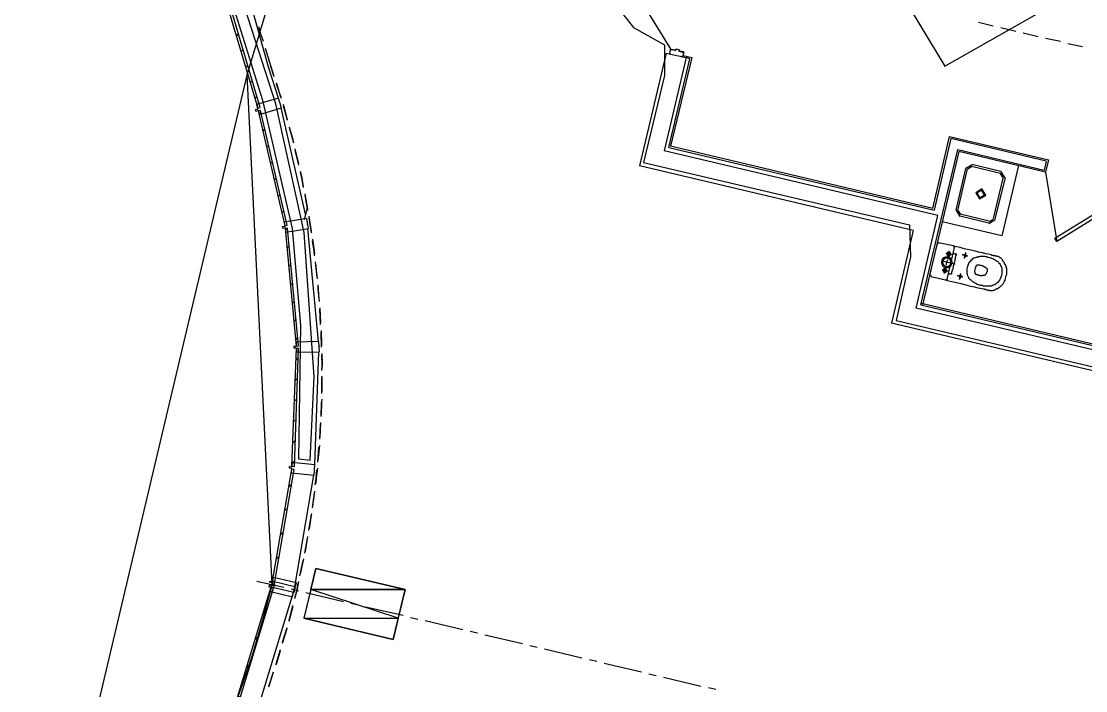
# Model space of a CAD drawing. Header units: feet. Extents: x -84 to 198, y -22 to 181.
# Drawn here: x 21 to 55.75, y 93.29 to 115.14 of the extents above; entities that cross this region are included whole.
import ezdxf

# ---------------------------------------------------------------- set-up
doc = ezdxf.new("R2010")
doc.units = ezdxf.units.FT
for name, color, linetype in [('A-AREA-COMUN', 252, 'CONTINUOUS'), ('A-LINEA', 7, 'CONTINUOUS'), ('A-MURO-CONCRETO', 8, 'CONTINUOUS')]:
    doc.layers.add(name, color=color, linetype=linetype)

msp = doc.modelspace()

# ---------------------------------------------------------------- linework, layer by layer
at = {"layer": 'A-AREA-COMUN'}
for points in [[(27.792, 116.0533), (28.88, 112.5689), (29.84, 108.3733), (30.112, 105.2089), (30.048, 100.8533), (30.432, 100.8178), (30.56, 103.5378), (30.24, 108.2489), (29.312, 112.4444), (28.192, 115.9289)], [(40.352, 115.7333), (40.992, 114.9333), (42, 114.3644), (42, 113.3689), (41.312, 110.5244), (50, 108.4978), (50.032, 107.4489), (49.568, 105.3689), (66.912, 101.2978)]]:
    msp.add_lwpolyline(points, dxfattribs=at)
at = {"layer": 'A-LINEA'}
for p, q in [((36.6881, 141.2357), (28.3665, 113.3809)), ((36.6881, 141.2357), (28.3665, 113.3809)), ((36.6881, 141.2357), (28.3665, 113.3809)), ((36.6881, 141.2357), (28.3665, 113.3809)), ((36.6881, 141.2357), (28.3665, 113.3809)), ((36.6881, 141.2357), (28.3665, 113.3809)), ((39.9871, 117.8336), (42.2078, 114.2185)), ((52.2533, 115.1111), (52.7333, 114.9911)), ((28.0267, 114.6578), (28.0933, 114.7244)), ((52.9867, 114.9378), (53.4667, 114.8178)), ((53.7067, 114.7644), (54.2, 114.6444)), ((54.44, 114.5911), (54.9333, 114.4844)), ((55.1733, 114.4178), (55.6533, 114.3111)), ((28.1733, 114.1511), (28.24, 114.2178)), ((28.96, 114.2578), (29.1467, 113.6578)), ((28.96, 114.2578), (29.1467, 113.6578)), ((42.0533, 114.0978), (41.1867, 110.4178)), ((42.0533, 114.0978), (42.7067, 113.9511)), ((42.2, 114.2311), (42.16, 114.0844)), ((42.1733, 114.0844), (42.1733, 114.0844)), ((42.2, 114.2178), (42.2, 114.2178)), ((42.3487, 114.1783), (42.3728, 114.1932)), ((42.4672, 114.1757), (42.4821, 114.1516)), ((42.6267, 114.1378), (42.48, 114.1644)), ((42.6133, 114.0178), (42.8933, 113.9511)), ((28.32, 113.6444), (28.3867, 113.6978)), ((29.1467, 113.6578), (29.24, 113.3778)), ((29.2533, 113.3244), (29.1467, 113.6578)), ((42.7067, 113.9511), (41.9867, 110.9111)), ((42.1467, 111.0178), (42.8267, 113.9111)), ((42.8933, 113.9511), (42.2, 111.0578)), ((42.5867, 113.9778), (42.5867, 113.9778)), ((42.8267, 113.9111), (42.7067, 113.9511)), ((21.0069, 82.2403), (28.3763, 113.3838)), ((21.0069, 82.2403), (28.3763, 113.3838)), ((21.0069, 82.2403), (28.3763, 113.3838)), ((21.0069, 82.2403), (28.3763, 113.3838)), ((21.0069, 82.2403), (28.3763, 113.3838)), ((29.195, 96.7636), (28.3763, 113.388)), ((29.4, 112.6311), (29.08, 113.6044)), ((28.4667, 113.1244), (28.5333, 113.1911)), ((29.32, 113.1378), (29.4667, 112.6711)), ((29.4933, 112.6178), (29.3333, 113.0844)), ((28.6267, 112.6178), (28.6933, 112.6844)), ((29.4533, 112.4578), (29.44, 112.4711)), ((29.4533, 112.4444), (29.4533, 112.4578)), ((30.28, 108.8444), (29.48, 112.3111)), ((29.5467, 112.4311), (29.68, 111.9378)), ((29.6933, 111.8978), (29.56, 112.3778)), ((28.76, 112.0978), (28.84, 112.1644)), ((28.88, 111.5644), (28.96, 111.6311)), ((50.76, 109.0311), (51.3067, 111.3778)), ((51.3467, 111.3111), (50.8, 108.9778)), ((51.3067, 111.3778), (54.5333, 110.6178)), ((54.4667, 110.5778), (51.3467, 111.3111)), ((29.0133, 111.0311), (29.08, 111.0978)), ((29.9333, 110.9778), (30.0533, 110.4844)), ((30.0667, 110.4444), (29.9467, 110.9244)), ((42.1467, 111.0178), (50.8, 108.9778)), ((50.76, 109.0311), (42.2, 111.0578)), ((50.3733, 105.8844), (51.5733, 110.9511)), ((51.6133, 110.8844), (50.4267, 105.8711)), ((51.5733, 110.9511), (54.4, 110.2844)), ((54.44, 110.2178), (51.6133, 110.8844)), ((29.1333, 110.4978), (29.2, 110.5644)), ((54.4667, 110.5778), (54.4, 110.2844)), ((54.5333, 110.6178), (54.44, 110.2178)), ((50.12, 108.3111), (41.1867, 110.4178)), ((51.52, 108.9778), (51.84, 110.3378)), ((51.5733, 108.9644), (51.8933, 110.3244)), ((52.045, 110.4533), (51.8445, 110.3295)), ((52.0297, 110.3884), (51.9094, 110.3141)), ((52.0267, 110.4044), (52.9733, 110.1778)), ((52.04, 110.4711), (52.9867, 110.2444)), ((53.0506, 110.0548), (52.9764, 110.1751)), ((53.1155, 110.0394), (52.9917, 110.24)), ((53.56, 110.4311), (53.0133, 108.1378)), ((54.4408, 110.21), (54.8105, 107.9475)), ((29.2533, 109.9511), (29.32, 110.0178)), ((53.0533, 110.0578), (52.7333, 108.6978)), ((53.12, 110.0444), (52.7867, 108.6844)), ((29.3733, 109.4178), (29.4533, 109.4844)), ((30.2533, 109.5111), (30.3467, 109.0178)), ((30.36, 108.9644), (30.2667, 109.4578)), ((29.5067, 108.8844), (29.5733, 108.9511)), ((30.3333, 109.0578), (30.24, 108.6578)), ((51.5245, 108.9695), (51.6483, 108.7689)), ((51.5894, 108.9541), (51.6636, 108.8338)), ((52.6, 108.6178), (51.6533, 108.8444)), ((30.3867, 108.7778), (30.4667, 108.2844)), ((30.48, 108.2311), (30.4, 108.7244)), ((53.0133, 108.1378), (51.0667, 108.5911)), ((52.5867, 108.5511), (51.64, 108.7778)), ((52.595, 108.5423), (52.7955, 108.6661)), ((52.6103, 108.6071), (52.7306, 108.6814)), ((29.6133, 108.3378), (29.6667, 108.3778)), ((30.7067, 104.6844), (30.36, 108.3778)), ((50.12, 108.3111), (49.4133, 105.2844)), ((29.6667, 107.7378), (29.7467, 107.8044)), ((50.9067, 107.8844), (50.6533, 106.8578)), ((50.9641, 107.9099), (50.9079, 107.8752)), ((51.44, 107.8044), (50.9467, 107.9111)), ((51.2267, 106.7244), (51.4667, 107.7511)), ((51.4787, 107.747), (51.4441, 107.8032)), ((29.7333, 107.1378), (29.8, 107.2044)), ((30.6, 107.2844), (30.6533, 106.7911)), ((30.6667, 106.7378), (30.6133, 107.2311)), ((50.6679, 106.8619), (50.7026, 106.8057)), ((50.6933, 106.8044), (51.1733, 106.6978)), ((51.1826, 106.6857), (51.2387, 106.7204)), ((29.7867, 106.5378), (29.8667, 106.6044)), ((29.84, 105.9378), (29.92, 106.0044)), ((30.7467, 105.7911), (30.7733, 105.2978)), ((30.7733, 105.2444), (30.7467, 105.7378)), ((67.2933, 101.7378), (50.2133, 105.7778)), ((50.3733, 105.8844), (61.12, 103.3378)), ((61.08, 103.4044), (50.3867, 105.9244)), ((29.8933, 105.3378), (29.9733, 105.4178)), ((30.7867, 105.0444), (30.8, 104.5511)), ((30.8, 104.4978), (30.7867, 104.9911)), ((67.1333, 101.0844), (49.4133, 105.2844)), ((29.96, 104.7378), (30.0267, 104.8178)), ((30.5867, 100.6578), (30.72, 104.3511)), ((29.96, 104.0844), (30.0533, 104.1644)), ((29.9333, 103.4044), (30.0267, 103.4978)), ((30.8133, 103.5511), (30.8133, 103.0444)), ((30.8133, 102.9911), (30.8133, 103.4978)), ((29.9067, 102.7378), (30, 102.8178)), ((29.88, 102.0578), (29.9733, 102.1378)), ((30.7733, 102.0444), (30.7467, 101.5511)), ((30.7467, 101.4978), (30.7733, 101.9911)), ((29.8533, 101.3778), (29.9467, 101.4578)), ((30.7333, 101.2978), (30.68, 100.8044)), ((30.68, 100.7511), (30.72, 101.2444)), ((29.84, 100.6978), (29.92, 100.7778)), ((29.9333, 96.6844), (30.5467, 100.3244)), ((29.72, 99.9378), (29.8267, 100.0311)), ((30.5733, 99.8044), (30.5067, 99.3111)), ((30.5067, 99.2578), (30.5733, 99.7511)), ((29.5867, 99.1511), (29.6933, 99.2444)), ((29.4533, 98.3644), (29.56, 98.4711)), ((30.2533, 97.7778), (30.3467, 98.2711)), ((30.3467, 98.3244), (30.2667, 97.8311)), ((29.32, 97.5911), (29.4267, 97.6844)), ((30.0933, 97.0444), (30.2, 97.5378)), ((30.2133, 97.5911), (30.1067, 97.0978)), ((28.6933, 96.8711), (29.5733, 96.6711)), ((29.24, 96.6311), (29.16, 96.6578)), ((29.1867, 96.8044), (29.2933, 96.8978)), ((29.2933, 96.8578), (29.2133, 96.8711)), ((29.8133, 96.6178), (30.0533, 96.5511)), ((30.0533, 96.8578), (30, 96.5644)), ((29.88, 96.4978), (28.8, 92.9644)), ((30, 96.5644), (29.92, 96.2844)), ((30.2933, 96.4978), (31.52, 96.2044)), ((28.92, 95.8978), (29.04, 96.0044)), ((29.8667, 96.0444), (29.7333, 95.5511)), ((29.7467, 95.5911), (29.8667, 96.0711)), ((31.76, 96.1511), (32, 96.0978)), ((32.24, 96.0311), (33.4667, 95.7511)), ((33.7067, 95.6844), (33.9467, 95.6311)), ((34.1867, 95.5778), (35.4133, 95.2844)), ((29.6667, 95.3111), (29.52, 94.8311)), ((29.5333, 94.8711), (29.68, 95.3511)), ((35.6533, 95.2311), (35.8933, 95.1778)), ((28.64, 94.9644), (28.76, 95.0844)), ((36.1333, 95.1111), (37.36, 94.8311)), ((37.6, 94.7644), (37.84, 94.7111)), ((38.08, 94.6578), (39.3067, 94.3644)), ((39.5467, 94.3111), (39.7867, 94.2578)), ((40.0267, 94.1911), (41.2533, 93.9111)), ((28.3467, 94.0444), (28.48, 94.1644)), ((29.2267, 93.8844), (29.0667, 93.4044)), ((29.08, 93.4444), (29.24, 93.9111)), ((41.4933, 93.8444), (41.7333, 93.7911)), ((41.9733, 93.7378), (43.1867, 93.4444)), ((43.44, 93.3911), (43.68, 93.3378))]:
    msp.add_line(p, q, dxfattribs=at)
for points in [[(29.08, 113.6044), (28.36, 116.1911), (27.8133, 119.9778), (27.8667, 123.7911)], [(48.9874, 117.2602), (51.1502, 113.6758), (54.8021, 115.7413)], [(28.8, 112.3244), (27.7067, 116.0178), (27.6267, 115.9911), (28.72, 112.2978), (28.8, 112.3244)], [(28.7467, 114.9644), (28.8133, 114.7244), (28.8933, 114.4844)], [(28.7467, 114.9644), (28.8133, 114.7244), (28.8933, 114.4844)], [(42.1733, 114.0711), (42.2, 114.0711), (42.1733, 114.0844), (42.2, 114.2178), (42.3467, 114.1911)], [(42.2133, 114.2311), (42.3467, 114.2044), (42.3467, 114.2044)], [(42.36, 114.2044), (42.3733, 114.2311), (42.3733, 114.2311)], [(42.3733, 114.2044), (42.3733, 114.2311), (42.4667, 114.2178), (42.4667, 114.1778)], [(42.3867, 114.2444), (42.4667, 114.2178), (42.4667, 114.2178)], [(42.48, 114.2044), (42.48, 114.1778), (42.48, 114.1778)], [(42.48, 114.1644), (42.6267, 114.1244), (42.5867, 113.9778), (42.56, 113.9911), (42.56, 113.9778), (42.5867, 113.9778)], [(42.6, 113.9778), (42.6267, 114.1244), (42.6267, 114.1244)], [(28.72, 112.2711), (28.64, 112.2444), (28.6533, 112.2044), (28.7333, 112.2311), (28.7733, 112.0978), (29.4933, 112.3111), (29.4, 112.6311), (28.68, 112.4178), (28.72, 112.2711)], [(29.68, 108.4844), (28.8133, 112.2311), (28.7333, 112.2178), (29.6, 108.4578), (29.68, 108.4844)], [(29.7467, 111.6978), (29.8667, 111.2844), (29.88, 111.2178)], [(29.8933, 111.1644), (29.8667, 111.2844), (29.76, 111.6578)], [(50.2133, 105.7778), (50.92, 108.8044), (41.9867, 110.9111)], [(30.1067, 110.2444), (30.1467, 110.0844), (30.2, 109.7511)], [(30.2133, 109.7111), (30.1467, 110.0844), (30.12, 110.1911)], [(52.2883, 109.3423), (52.4889, 109.4661), (52.365, 109.6666), (52.1645, 109.5428), (52.2883, 109.3423)], [(52.2975, 109.3812), (52.4499, 109.4753), (52.3558, 109.6277), (52.2034, 109.5336), (52.2975, 109.3812)], [(57.36, 109.5244), (54.8133, 107.9511), (54.7467, 108.0578), (57.2933, 109.6311), (57.36, 109.5244)], [(29.6, 108.4444), (29.52, 108.4311), (29.5333, 108.3911), (29.6133, 108.4044), (29.64, 108.2578), (30.3733, 108.3778), (30.32, 108.6978), (29.5867, 108.5778), (29.6, 108.4444)], [(30.3467, 108.5111), (30.3467, 108.5378), (30.3467, 108.5644)], [(30.0533, 104.5511), (29.6933, 108.3911), (29.6133, 108.3778), (29.9733, 104.5378), (30.0533, 104.5511)], [(30.5067, 108.0311), (30.56, 107.6444), (30.5733, 107.5378)], [(30.5733, 107.4844), (30.56, 107.6311), (30.5067, 107.9778)], [(51.1733, 106.6978), (51.2, 106.6844), (51.28, 106.6711), (51.3867, 106.6444), (51.5333, 106.6178), (51.68, 106.5778), (51.84, 106.5378), (51.9867, 106.4978), (52.12, 106.4711), (52.2267, 106.4444), (52.3067, 106.4311), (52.36, 106.4178), (52.4133, 106.4044), (52.44, 106.4044), (52.4533, 106.3911), (52.4667, 106.3911), (52.48, 106.3911), (52.4933, 106.3911), (52.5067, 106.3778), (52.52, 106.3778), (52.5333, 106.3778), (52.5467, 106.3778), (52.56, 106.3644), (52.5733, 106.3644), (52.5867, 106.3644), (52.6, 106.3644), (52.6133, 106.3511), (52.6267, 106.3511), (52.6533, 106.3511), (52.6667, 106.3511), (52.68, 106.3511), (52.6933, 106.3511), (52.7067, 106.3511), (52.72, 106.3511), (52.7333, 106.3644), (52.76, 106.3644), (52.7733, 106.3644), (52.7867, 106.3778), (52.8, 106.3911), (52.8267, 106.3911), (52.84, 106.4044), (52.8533, 106.4178), (52.88, 106.4178), (52.8933, 106.4311), (52.9067, 106.4444), (52.9333, 106.4578), (52.9467, 106.4711), (52.9733, 106.4844), (52.9867, 106.4978), (53.0133, 106.5244), (53.0267, 106.5378), (53.0533, 106.5644), (53.0667, 106.5911), (53.0933, 106.6311), (53.12, 106.6844), (53.1333, 106.7378), (53.1467, 106.8178), (53.1733, 106.8844), (53.1733, 106.9378), (53.1733, 106.9911), (53.1733, 107.0444), (53.1733, 107.0844), (53.16, 107.1111), (53.16, 107.1378), (53.1467, 107.1644), (53.1333, 107.1911), (53.12, 107.2044), (53.1067, 107.2311), (53.1067, 107.2444), (53.0933, 107.2711), (53.08, 107.2844), (53.0667, 107.2978), (53.0533, 107.3111), (53.04, 107.3378), (53.04, 107.3511), (53.0267, 107.3644), (53.0133, 107.3778), (53, 107.3911), (52.9867, 107.4044), (52.9733, 107.4178), (52.96, 107.4178), (52.9467, 107.4311), (52.9333, 107.4444), (52.92, 107.4444), (52.9067, 107.4578), (52.8933, 107.4578), (52.88, 107.4578), (52.8667, 107.4578), (52.8533, 107.4711), (52.84, 107.4711), (52.8133, 107.4711), (52.8, 107.4844), (52.7867, 107.4844), (52.7733, 107.4844), (52.76, 107.4844), (52.7467, 107.4844), (52.7333, 107.4978), (52.72, 107.4978), (52.6933, 107.4978), (52.6667, 107.5111), (52.6267, 107.5244), (52.5733, 107.5378), (52.4933, 107.5511), (52.3867, 107.5778), (52.2533, 107.6044), (52.1067, 107.6444), (51.9467, 107.6844), (51.7867, 107.7111), (51.6533, 107.7511), (51.5467, 107.7778), (51.4667, 107.7911), (51.44, 107.8044)], [(51.3867, 107.2311), (51.4, 107.2578), (51.3867, 107.2978), (51.3867, 107.3244), (51.3733, 107.3511), (51.36, 107.3778), (51.3333, 107.4044), (51.32, 107.4178), (51.2933, 107.4311), (51.2533, 107.4444), (51.2267, 107.4444), (51.2, 107.4444), (51.1733, 107.4444), (51.1333, 107.4311), (51.12, 107.4178), (51.0933, 107.3911), (51.0667, 107.3644), (51.0533, 107.3378), (51.0533, 107.3111), (51.04, 107.2844), (51.04, 107.2578), (51.0533, 107.2178), (51.0667, 107.1911), (51.08, 107.1644), (51.0933, 107.1511), (51.12, 107.1244), (51.1467, 107.1111), (51.1733, 107.0978), (51.2133, 107.0978), (51.24, 107.0978), (51.2667, 107.1111), (51.2933, 107.1111), (51.32, 107.1378), (51.3467, 107.1511), (51.36, 107.1778), (51.3733, 107.2044), (51.3867, 107.2311)], [(51.3467, 107.2444), (51.3467, 107.2711), (51.3467, 107.2844), (51.3467, 107.3111), (51.3333, 107.3378), (51.32, 107.3511), (51.3067, 107.3644), (51.2933, 107.3911), (51.2667, 107.3911), (51.2533, 107.4044), (51.2267, 107.4044), (51.2, 107.4044), (51.1733, 107.4044), (51.16, 107.3911), (51.1333, 107.3778), (51.12, 107.3644), (51.1067, 107.3511), (51.0933, 107.3244), (51.08, 107.2978), (51.08, 107.2844), (51.08, 107.2578), (51.0933, 107.2311), (51.0933, 107.2178), (51.1067, 107.1911), (51.12, 107.1778), (51.1467, 107.1644), (51.16, 107.1511), (51.1867, 107.1378), (51.2133, 107.1378), (51.24, 107.1378), (51.2533, 107.1378), (51.28, 107.1511), (51.2933, 107.1644), (51.32, 107.1778), (51.3333, 107.1911), (51.3467, 107.2178), (51.3467, 107.2444)], [(51.3733, 107.5111), (51.3733, 107.5244), (51.3467, 107.5244), (51.3333, 107.5244), (51.2933, 107.5378), (51.2667, 107.5378), (51.24, 107.5511), (51.2133, 107.5511), (51.2, 107.5644), (51.1867, 107.5644)], [(51.3333, 107.5244), (51.3333, 107.5378), (51.3333, 107.5511), (51.3333, 107.5644), (51.3333, 107.5778), (51.32, 107.5778), (51.3067, 107.5911), (51.2933, 107.5911), (51.28, 107.6044), (51.2667, 107.6044), (51.2667, 107.5911), (51.2533, 107.5911), (51.24, 107.5911), (51.24, 107.5778), (51.2267, 107.5778), (51.2267, 107.5644), (51.2267, 107.5511), (51.2267, 107.5378), (51.2267, 107.5244), (51.2267, 107.5111), (51.2267, 107.4978), (51.24, 107.4978), (51.2533, 107.4844), (51.2667, 107.4844), (51.28, 107.4844), (51.2933, 107.4844), (51.3067, 107.4844), (51.32, 107.4844), (51.32, 107.4978), (51.3333, 107.5111), (51.3333, 107.5244)], [(51.2933, 107.6311), (51.2933, 107.6178), (51.2933, 107.6044), (51.28, 107.5644), (51.28, 107.5378), (51.2667, 107.4978), (51.2667, 107.4578), (51.2533, 107.4311), (51.2533, 107.4044)], [(51.3067, 107.5378), (51.3067, 107.5511), (51.3067, 107.5644), (51.2933, 107.5644), (51.28, 107.5644), (51.2667, 107.5644), (51.2533, 107.5644), (51.2533, 107.5511), (51.2533, 107.5378), (51.2533, 107.5244), (51.2533, 107.5111), (51.2667, 107.5111), (51.28, 107.5111), (51.2933, 107.5111), (51.3067, 107.5111), (51.3067, 107.5244), (51.3067, 107.5378)], [(51.4267, 107.5778), (51.44, 107.5644), (51.4533, 107.5644), (51.4667, 107.5644), (51.48, 107.5644), (51.4933, 107.5511), (51.5067, 107.5511), (51.52, 107.5511), (51.52, 107.5378), (51.52, 107.5244), (51.52, 107.5111), (51.5067, 107.4844), (51.4933, 107.4178), (51.48, 107.3378), (51.4533, 107.2444), (51.4267, 107.1511), (51.4133, 107.0578), (51.3867, 106.9778), (51.3733, 106.9244), (51.3733, 106.9111), (51.3733, 106.8978), (51.3733, 106.8844), (51.36, 106.8844), (51.3467, 106.8844), (51.3333, 106.8844), (51.32, 106.8844), (51.3067, 106.8978), (51.2933, 106.8978), (51.28, 106.8978), (51.2667, 106.8978)], [(51.9067, 107.4711), (51.88, 107.4711), (51.8667, 107.4844), (51.8267, 107.4844), (51.8, 107.4978), (51.7733, 107.4978), (51.7467, 107.5111), (51.7333, 107.5111), (51.72, 107.5111)], [(51.8533, 107.4844), (51.8533, 107.4978), (51.84, 107.5111), (51.84, 107.5244), (51.8267, 107.5244), (51.8133, 107.5244), (51.8, 107.5244), (51.7867, 107.5111), (51.7867, 107.4978), (51.7733, 107.4978), (51.7733, 107.4844), (51.7867, 107.4844), (51.7867, 107.4711), (51.8, 107.4578), (51.8133, 107.4578), (51.8267, 107.4578), (51.84, 107.4578), (51.84, 107.4711), (51.8533, 107.4711), (51.8533, 107.4844)], [(51.84, 107.5778), (51.8267, 107.5778), (51.8267, 107.5511), (51.8267, 107.5244), (51.8133, 107.4978), (51.8133, 107.4711), (51.8, 107.4444), (51.8, 107.4178), (51.7867, 107.4044), (51.7867, 107.3911)], [(51.8933, 107.1111), (51.92, 107.1778), (51.9333, 107.2311), (51.96, 107.2844), (52, 107.3244), (52.0267, 107.3511), (52.0533, 107.3778), (52.08, 107.4044), (52.1067, 107.4178), (52.1467, 107.4311), (52.16, 107.4311), (52.1867, 107.4444), (52.2133, 107.4444), (52.24, 107.4578), (52.2533, 107.4578), (52.28, 107.4578), (52.2933, 107.4578), (52.32, 107.4711), (52.3333, 107.4711), (52.36, 107.4711), (52.3733, 107.4711), (52.4, 107.4711), (52.4267, 107.4711), (52.4533, 107.4711), (52.4667, 107.4578), (52.4933, 107.4578), (52.52, 107.4578), (52.5467, 107.4444), (52.5733, 107.4444), (52.6133, 107.4311), (52.64, 107.4178), (52.6533, 107.4178), (52.68, 107.4044), (52.7067, 107.3911), (52.7333, 107.3911), (52.7467, 107.3778), (52.76, 107.3644), (52.7867, 107.3511), (52.8, 107.3511), (52.8133, 107.3378), (52.8267, 107.3244), (52.8533, 107.3111), (52.8667, 107.3111), (52.88, 107.2978), (52.8933, 107.2844), (52.9067, 107.2711), (52.92, 107.2444), (52.9333, 107.2311), (52.96, 107.2044), (52.9733, 107.1778), (52.9867, 107.1511), (53, 107.1111), (53.0133, 107.0711), (53.0133, 107.0178), (53.0133, 106.9778), (53.0133, 106.9111), (53, 106.8444), (52.9867, 106.7911), (52.96, 106.7378), (52.9333, 106.6844), (52.9067, 106.6444), (52.88, 106.6178), (52.8533, 106.5911), (52.8267, 106.5644), (52.8, 106.5511), (52.7733, 106.5378), (52.7467, 106.5244), (52.7333, 106.5244), (52.7067, 106.5111), (52.6933, 106.5111), (52.68, 106.4978), (52.6533, 106.4978), (52.64, 106.4978), (52.6133, 106.4978), (52.6, 106.4978), (52.5733, 106.4978), (52.56, 106.4978), (52.5333, 106.4978), (52.52, 106.4978), (52.4933, 106.4978), (52.4667, 106.4978), (52.44, 106.4978), (52.4133, 106.4978), (52.3867, 106.5111), (52.36, 106.5111), (52.3333, 106.5111), (52.3067, 106.5244), (52.28, 106.5244), (52.2533, 106.5378), (52.2267, 106.5511), (52.2133, 106.5511), (52.1867, 106.5644), (52.1733, 106.5778), (52.1467, 106.5911), (52.1333, 106.5911), (52.12, 106.6044), (52.0933, 106.6178), (52.08, 106.6311), (52.0667, 106.6444), (52.04, 106.6578), (52.0267, 106.6711), (52.0133, 106.6844), (51.9867, 106.6978), (51.9733, 106.7244), (51.96, 106.7378), (51.9333, 106.7644), (51.92, 106.8044), (51.9067, 106.8311), (51.8933, 106.8711), (51.88, 106.9244), (51.88, 106.9778), (51.88, 107.0444), (51.8933, 107.1111)], [(51.4933, 107.2044), (51.48, 107.2178), (51.4267, 107.2178), (51.3733, 107.2311), (51.3067, 107.2578), (51.2267, 107.2711), (51.16, 107.2844), (51.0933, 107.2978), (51.0533, 107.3111), (51.04, 107.3111)], [(51.2133, 106.9911), (51.2133, 107.0044), (51.2133, 107.0178), (51.2133, 107.0311), (51.2, 107.0444), (51.1867, 107.0578), (51.1733, 107.0578), (51.16, 107.0578), (51.1467, 107.0578), (51.1333, 107.0578), (51.12, 107.0578), (51.1067, 107.0444), (51.1067, 107.0311), (51.0933, 107.0311), (51.0933, 107.0178), (51.0933, 107.0044), (51.0933, 106.9911), (51.1067, 106.9778), (51.1067, 106.9644), (51.12, 106.9511), (51.1333, 106.9511), (51.1467, 106.9378), (51.16, 106.9378), (51.1733, 106.9511), (51.1867, 106.9511), (51.2, 106.9644), (51.2133, 106.9778), (51.2133, 106.9911)], [(51.1867, 107.1378), (51.1867, 107.1244), (51.1733, 107.0978), (51.1733, 107.0711), (51.16, 107.0444), (51.1467, 107.0044), (51.1467, 106.9644), (51.1333, 106.9378), (51.1333, 106.9111)], [(51.24, 107.3511), (51.2267, 107.3244), (51.2267, 107.3111), (51.2133, 107.2844), (51.2133, 107.2444), (51.2, 107.2178), (51.2, 107.1911), (51.2, 107.1778)], [(52.12, 106.9511), (52.1333, 106.9511), (52.1333, 106.9778), (52.1333, 107.0044), (52.1467, 107.0311), (52.16, 107.0711), (52.16, 107.0978), (52.1733, 107.1244), (52.1733, 107.1511), (52.1733, 107.1644), (52.1867, 107.1644), (52.2, 107.1778), (52.2133, 107.1911), (52.2267, 107.1911), (52.24, 107.1911), (52.2533, 107.1911), (52.2667, 107.1911), (52.28, 107.1911), (52.2933, 107.1778), (52.3067, 107.1778), (52.32, 107.1778), (52.3333, 107.1778), (52.3467, 107.1644), (52.36, 107.1644), (52.3733, 107.1644), (52.3867, 107.1644), (52.4, 107.1511), (52.4133, 107.1511), (52.4267, 107.1511), (52.4267, 107.1378), (52.44, 107.1378), (52.44, 107.1244), (52.4533, 107.1244), (52.4667, 107.1111), (52.48, 107.1111), (52.4933, 107.0978), (52.5067, 107.0844), (52.52, 107.0844), (52.52, 107.0711), (52.5333, 107.0444), (52.5333, 107.0311), (52.5333, 106.9911), (52.5333, 106.9644)], [(51.2533, 106.9778), (51.24, 106.9778), (51.2267, 106.9911), (51.2, 106.9911), (51.1733, 107.0044), (51.1467, 107.0044), (51.1067, 107.0178), (51.0933, 107.0178), (51.0667, 107.0178)], [(51.1867, 106.9911), (51.1867, 107.0044), (51.1867, 107.0178), (51.1733, 107.0178), (51.1733, 107.0311), (51.16, 107.0311), (51.1467, 107.0311), (51.1333, 107.0311), (51.1333, 107.0178), (51.12, 107.0178), (51.12, 107.0044), (51.12, 106.9911), (51.1333, 106.9911), (51.1333, 106.9778), (51.1467, 106.9778), (51.16, 106.9778), (51.1733, 106.9778), (51.1867, 106.9911)], [(51.7467, 106.7911), (51.72, 106.7911), (51.7067, 106.8044), (51.6667, 106.8044), (51.64, 106.8178), (51.6133, 106.8178), (51.5867, 106.8311), (51.5733, 106.8311), (51.56, 106.8311)], [(51.6933, 106.8044), (51.6933, 106.8178), (51.68, 106.8311), (51.6667, 106.8444), (51.6533, 106.8444), (51.64, 106.8444), (51.6267, 106.8444), (51.6267, 106.8311), (51.6133, 106.8178), (51.6133, 106.8044), (51.6267, 106.8044), (51.6267, 106.7911), (51.64, 106.7778), (51.6533, 106.7778), (51.6667, 106.7778), (51.68, 106.7778), (51.68, 106.7911), (51.6933, 106.8044)], [(51.68, 106.8978), (51.6667, 106.8978), (51.6667, 106.8711), (51.6667, 106.8444), (51.6533, 106.8178), (51.6533, 106.7911), (51.64, 106.7644), (51.64, 106.7378), (51.6267, 106.7244), (51.6267, 106.7111)], [(52.12, 106.9511), (52.1333, 106.9511), (52.1333, 106.9378), (52.1333, 106.9244), (52.1333, 106.9111), (52.1467, 106.9111), (52.1467, 106.8978), (52.16, 106.8844), (52.1733, 106.8844), (52.1867, 106.8711), (52.2, 106.8711), (52.2133, 106.8711), (52.2267, 106.8711), (52.24, 106.8578), (52.2533, 106.8578), (52.2667, 106.8578), (52.28, 106.8578), (52.2933, 106.8578), (52.3067, 106.8444), (52.32, 106.8444), (52.3333, 106.8444), (52.3467, 106.8444), (52.36, 106.8444), (52.3733, 106.8444), (52.3867, 106.8444), (52.3867, 106.8578), (52.4, 106.8578), (52.4133, 106.8578), (52.4267, 106.8578), (52.44, 106.8578), (52.4533, 106.8578), (52.4667, 106.8578), (52.48, 106.8711), (52.4933, 106.8844), (52.5067, 106.8978), (52.52, 106.9244), (52.52, 106.9644)], [(30.68, 106.5378), (30.6933, 106.4044), (30.72, 106.0444)], [(30.7333, 105.9911), (30.6933, 106.4044), (30.6933, 106.4844)], [(29.9733, 104.5244), (29.8933, 104.5244), (29.8933, 104.4844), (29.9733, 104.4844), (29.9867, 104.3378), (30.7333, 104.3511), (30.72, 104.6844), (29.9733, 104.6711), (29.9733, 104.5244)], [(29.92, 100.6044), (30.0533, 104.4578), (29.9733, 104.4578), (29.8267, 100.6178), (29.92, 100.6044)], [(30.72, 104.4978), (30.7333, 104.5244), (30.72, 104.5511)], [(30.8133, 104.2978), (30.8267, 103.9378), (30.8133, 103.8044)], [(30.8133, 103.7378), (30.8267, 103.9244), (30.8133, 104.2444)], [(30.8133, 102.8044), (30.8, 102.6978), (30.7867, 102.2978)], [(30.7867, 102.2444), (30.8, 102.6844), (30.8133, 102.7378)], [(29.2533, 96.7244), (29.9067, 100.5111), (29.8267, 100.5244), (29.1733, 96.7378), (29.2533, 96.7244)], [(29.8267, 100.5911), (29.7467, 100.6044), (29.7467, 100.5644), (29.8267, 100.5511), (29.8133, 100.4044), (30.56, 100.3244), (30.5867, 100.6578), (29.84, 100.7378), (29.8267, 100.5911)], [(30.5733, 100.4711), (30.5733, 100.4978), (30.5733, 100.5111)], [(30.6, 100.0044), (30.6267, 100.2178), (30.6533, 100.4978)], [(30.6667, 100.5511), (30.6267, 100.2311), (30.6133, 100.0578)], [(30.48, 99.0711), (30.4667, 99.0044), (30.4, 98.5778)], [(30.3867, 98.5244), (30.4667, 98.9911), (30.4667, 99.0178)], [(29.2, 96.8044), (29.12, 96.8311), (29.12, 96.8711), (29.2, 96.8444), (29.24, 96.9911), (29.9733, 96.8178), (29.8933, 96.4978), (29.16, 96.6711), (29.2, 96.8044)], [(33.1467, 94.9644), (33.5333, 96.5911), (30.6133, 97.2844), (30.2267, 95.6578), (33.1467, 94.9644)], [(29.1867, 96.7644), (28.88, 95.5911), (28.5333, 94.4444), (28.1467, 93.2978), (27.7067, 92.1778), (27.2133, 91.0711), (26.6933, 89.9911), (26.12, 88.9378), (25.5067, 87.8978), (24.8533, 86.8844), (24.16, 85.8978), (23.4267, 84.9378), (22.6533, 84.0178), (21.84, 83.1244), (21, 82.2578)], [(29.2667, 96.7644), (28.1467, 93.0844), (28.0667, 93.1111), (29.1867, 96.7911), (29.2667, 96.7644)], [(29.1733, 96.7111), (29.0933, 96.7378), (29.08, 96.6844), (29.16, 96.6711), (29.1333, 96.5244), (29.8533, 96.3511), (29.9333, 96.6844), (29.2133, 96.8578), (29.1733, 96.7111)], [(29.9333, 96.6844), (29.9333, 96.6578), (29.92, 96.6311)], [(29.9333, 96.3111), (30, 96.5511), (30.04, 96.8044)], [(29.8933, 96.4978), (29.9067, 96.5111), (29.9067, 96.5378)], [(29.4533, 94.5911), (29.3333, 94.1778), (29.3067, 94.1244)], [(29.32, 94.1511), (29.32, 94.1644), (29.4667, 94.6311)]]:
    msp.add_lwpolyline(points, dxfattribs=at)
at = {"layer": 'A-MURO-CONCRETO'}
for points in [[(30.6133, 97.2844), (33.5333, 96.5911), (30.4533, 96.5911), (30.6133, 97.2844), (30.6133, 97.2844)], [(30.4533, 96.5911), (30.2267, 95.6578), (33.3067, 95.6578), (30.4533, 96.5911)], [(30.4533, 96.5911), (33.5333, 96.5911), (33.3067, 95.6578), (30.4533, 96.5911), (30.4533, 96.5911)], [(30.2267, 95.6578), (33.3067, 95.6578), (33.1467, 94.9644), (30.2267, 95.6578), (30.2267, 95.6578)]]:
    msp.add_lwpolyline(points, dxfattribs=at)

doc.saveas('drawing.dxf')
